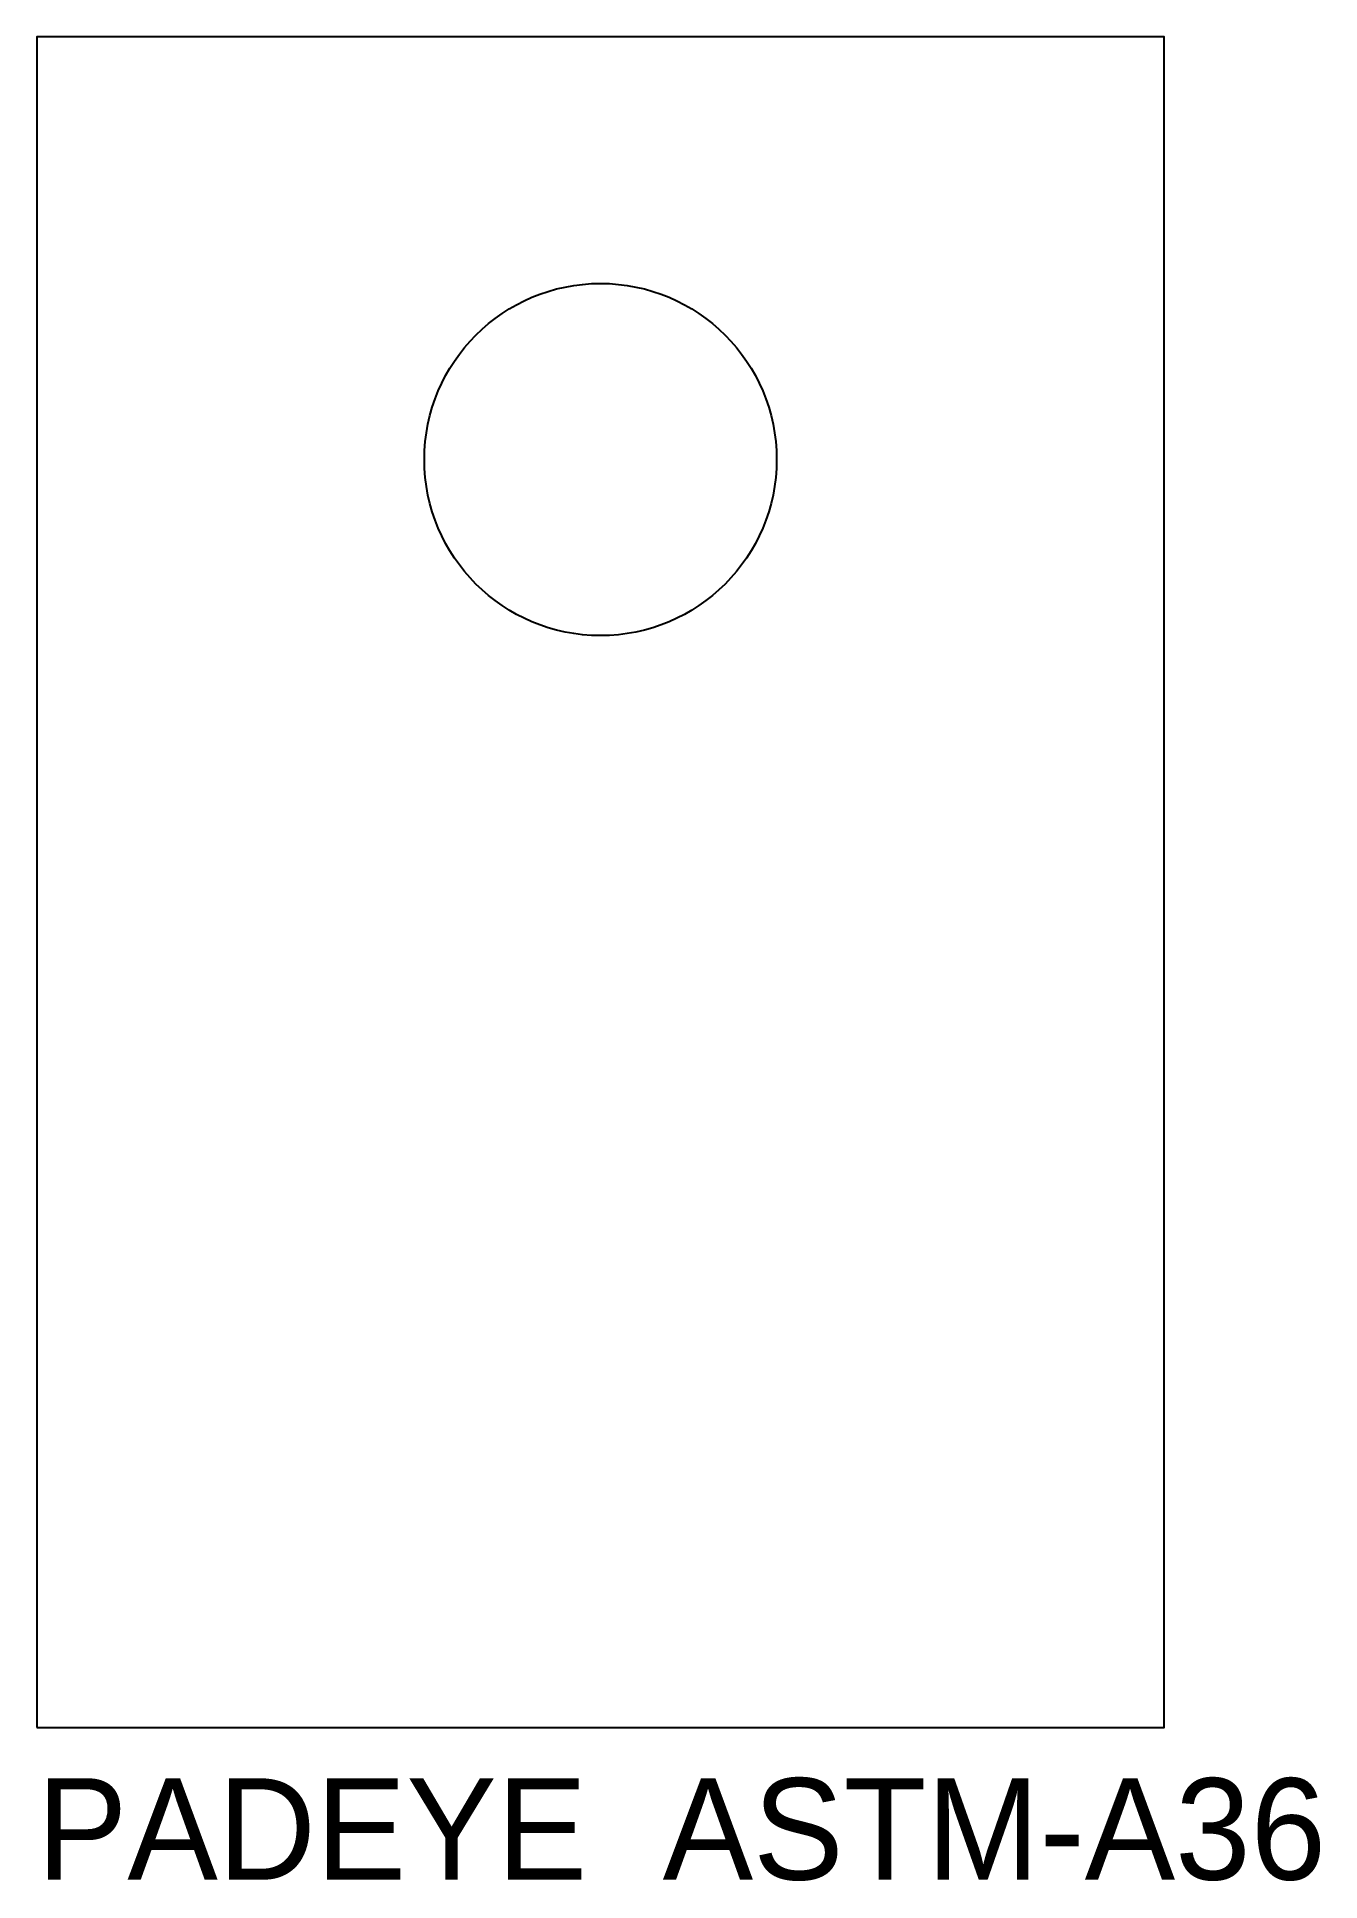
# Model space of a CAD drawing. Header units: millimetres. Extents: x 0 to 91, y -11 to 120.
import ezdxf

# ---------------------------------------------------------------- set-up
doc = ezdxf.new("R2010")
doc.units = ezdxf.units.MM
for name, color, linetype in [('HOLES', 1, 'Continuous'), ('OUTLINE', 7, 'Continuous'), ('TEXT', 7, 'Continuous')]:
    doc.layers.add(name, color=color, linetype=linetype)

msp = doc.modelspace()

# ---------------------------------------------------------------- linework, layer by layer
at = {"layer": 'HOLES'}
msp.add_circle((40, 90), 12.5, dxfattribs=at)
at = {"layer": 'OUTLINE'}
msp.add_lwpolyline([(0, 0), (80, 0), (80, 120), (0, 120)], close=True, dxfattribs=at)

# ---------------------------------------------------------------- texts
at = {"layer": 'TEXT'}
msp.add_text('PADEYE  ASTM-A36', height=7.2, dxfattribs=at).set_placement((0, -10.8))

doc.saveas('drawing.dxf')
